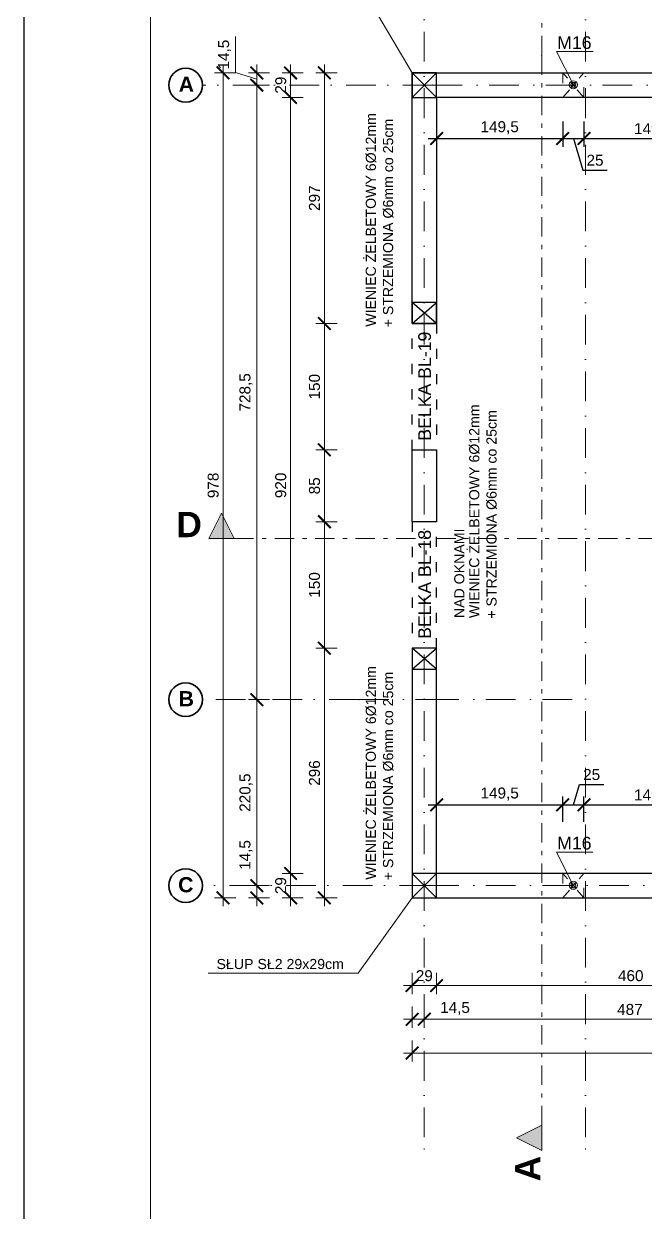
# Model space of a CAD drawing. Header units: millimetres. Extents: x 4647 to 73915, y -13612 to -8141.
# Drawn here: x 37522 to 38258, y -11752 to -10343 of the extents above; entities that cross this region are included whole.
import ezdxf
from ezdxf.enums import TextEntityAlignment as Align

# ---------------------------------------------------------------- set-up
doc = ezdxf.new("R2010")
doc.units = ezdxf.units.MM
for name, pattern in [('ACAD_ISO03W100', [30, 12, -18]), ('Kropki i Kreski', [67.027776, 35.277777, -17.638888, 0, -14.111111]), ('LINIA_CI_G_A', [0]), ('Przerywana podwójnie', [47.9, 22.9, -10, 5, -10])]:
    doc.linetypes.add(name, pattern=pattern)
for name, color, linetype, lineweight in [('a_beton_c', 3, 'ACAD_ISO03W100', 25), ('a_murowane_b', 20, 'Continuous', 30), ('a_opisy', 252, 'Continuous', 9), ('a_wymiary', 250, 'Continuous', 9), ('Cienka', 1, 'Continuous', 15), ('Konstrukcja - Siatka mod_Nr_Pióra__1', 7, 'Continuous', 5), ('Konstrukcja - Siatka mod_Nr_Pióra__7', 7, 'Continuous', 35), ('Opisy - Tekst_Nr_Pióra__1', 7, 'Continuous', 13), ('Przerywana', 6, 'ACAD_ISO03W100', 15), ('Znaczniki - Przekroje_Nr_Pióra__1', 7, 'Continuous', 5)]:
    doc.layers.add(name, color=color, linetype=linetype, lineweight=lineweight)
doc.layers.add('Konstrukcja - Siatka mod', color=7, linetype='Continuous')
doc.layers.add('Znaczniki - Przekroje', color=7, linetype='Continuous')
doc.layers.add('Konstrukcja - Siatka mod_Nr_Pióra__4', color=7, linetype='Continuous', lineweight=5, true_color=0x029e21)
doc.layers.add('Znaczniki - Przekroje_Nr_Pióra__5', color=7, linetype='Continuous', lineweight=5, true_color=0x40a5ff)
doc.styles.add('GENERATED_STYLE_1', font='arialbd.ttf')
doc.styles.get("Standard").update_dxf_attribs({"font": 'arial.ttf'})
doc.dimstyles.new('1-100', dxfattribs={"dimtxt": 13, "dimasz": 15, "dimexe": 10, "dimexo": 20, "dimgap": 5, "dimtad": 1, "dimdec": 1, "dimrnd": 0.5, "dimtxsty": 'Standard', "dimblk": 'ARCHTICK', "dimcen": 0.09, "dimdle": 10, "dimadec": 0, "dimazin": 0, "dimtfac": 1, "dimtdec": 1, "dimtofl": 0, "dimtmove": 0, "dimatfit": 3, "dimfxl": 10, "dimfxlon": 1, "dimtolj": 1, "dimtzin": 0, "dimarcsym": 0})

# ---------------------------------------------------------------- blocks, each defined once
blk = doc.blocks.new('Standardowy znacznik siatki_3')
at = {"layer": 'Konstrukcja - Siatka mod_Nr_Pióra__4', "linetype": 'Kropki i Kreski'}
for p, q in [((1, 0), (1660.6, 0)), ((1660.6, 0), (1661.6, 0))]:
    blk.add_line(p, q, dxfattribs=at)
at = {"layer": 'Konstrukcja - Siatka mod_Nr_Pióra__1', "style": 'GENERATED_STYLE_1'}
blk.add_attdef('AC_MarkerText_1', text='', height=18, rotation=90, dxfattribs=at).set_placement((-6.7, -6.8), align=Align.BOTTOM_LEFT)
blk = doc.blocks.new('Standardowy znacznik siatki_8')
at = {"layer": 'Konstrukcja - Siatka mod_Nr_Pióra__4', "linetype": 'Kropki i Kreski'}
for p, q in [((1, 0), (1660.6, 0)), ((1660.6, 0), (1661.6, 0))]:
    blk.add_line(p, q, dxfattribs=at)
at = {"layer": 'Konstrukcja - Siatka mod_Nr_Pióra__1', "style": 'GENERATED_STYLE_1'}
blk.add_attdef('AC_MarkerText_1', text='', height=18, rotation=90, dxfattribs=at).set_placement((-6.7, -6.8), align=Align.BOTTOM_LEFT)
blk = doc.blocks.new('Płaszczyzna odcinająca_1', base_point=(9081.8, -311.1))
at = {"layer": 'Znaczniki - Przekroje_Nr_Pióra__1', "linetype": 'Continuous'}
blk.add_hatch(color=256, dxfattribs=at).paths.add_polyline_path([(9081.8, -326.1), (9081.8, -296.1), (9051.8, -311.1)], flags=0)
for p, q in [((9081.8, -296.1), (9051.8, -311.1)), ((9081.8, -326.1), (9081.8, -296.1)), ((9051.8, -311.1), (9081.8, -326.1))]:
    blk.add_line(p, q, dxfattribs=at)
at = {"layer": 'Znaczniki - Przekroje_Nr_Pióra__5', "linetype": 'Przerywana podwójnie'}
for p, q in [((9081.8, 972.5), (9081.8, 1332.7)), ((9081.8, -296.1), (9081.8, 972.5))]:
    blk.add_line(p, q, dxfattribs=at)
blk.add_point((9081.8, 972.5), dxfattribs=at)
at = {"layer": 'Znaczniki - Przekroje_Nr_Pióra__1', "linetype": 'Continuous', "insert": (9080, -362.6), "char_height": 30, "attachment_point": 7, "rotation": 90, "style": 'GENERATED_STYLE_1'}
blk.add_mtext('{A}', dxfattribs=at)
blk = doc.blocks.new('_ArchTick')
at = {"color": 0, "linetype": 'ByBlock', "const_width": 0.15}
blk.add_lwpolyline([(-0.5, -0.5), (0.5, 0.5)], dxfattribs=at)
blk = doc.blocks.new('Śruba M16')
at = {"linetype": 'Continuous'}
for p, q in [((26699, -5911.4), (26679, -5872)), ((26679, -5872), (26722.3, -5872)), ((26695.6, -5908), (26702.3, -5914.8)), ((26702.4, -5908), (26695.7, -5914.8))]:
    blk.add_line(p, q, dxfattribs=at)
at = {"linetype": 'LINIA_CI_G_A'}
for p, q in [((26702.3, -5914.8), (26695.6, -5908)), ((26702.4, -5908), (26695.7, -5914.8))]:
    blk.add_line(p, q, dxfattribs=at)
at = {"linetype": 'Continuous'}
for radius in [4.76, 2.8, 0.8]:
    blk.add_circle((26699, -5911.4), radius, dxfattribs=at)
at = {"linetype": 'Continuous', "insert": (26720.6, -5853.9), "char_height": 15, "width": 948.493, "attachment_point": 3}
blk.add_mtext('{\\fArial|b0|i0|c238|p34;M16}', dxfattribs=at)
blk = doc.blocks.new('słupek_opis')
at = {"layer": 'Przerywana'}
for p, q in [((-12.5, -14.9), (12.5, 14.1)), ((-12.5, 14.1), (-12.5, -14.9)), ((12.5, -14.9), (-12.5, 14.1)), ((-12.5, 14.1), (12.5, 14.1)), ((12.5, -14.9), (12.5, 14.1)), ((-12.5, -14.9), (12.5, -14.9))]:
    blk.add_line(p, q, dxfattribs=at)
at = {"layer": 'a_opisy'}
blk.add_blockref('Śruba M16', (-26699, 5911.4), dxfattribs=at)
blk = doc.blocks.new('*D915')
at = {"layer": 'a_wymiary', "color": 0, "lineweight": -2, "transparency": 16777216}
for p, q in [((38000.9, -11268.9), (38170.4, -11268.9)), ((38010.9, -11288.9), (38010.9, -11258.9)), ((38160.4, -11288.9), (38160.4, -11258.9))]:
    blk.add_line(p, q, dxfattribs=at)
at = {"layer": 'DEFPOINTS', "color": 0, "transparency": 16777216}
for p in [(38160.4, -11268.9), (38010.9, -11350.2), (38160.4, -11350.2)]:
    blk.add_point(p, dxfattribs=at)
at = {"layer": 'a_wymiary', "color": 0, "lineweight": -2, "transparency": 16777216, "xscale": 15, "yscale": 15, "zscale": 15, "rotation": 180}
blk.add_blockref('_ArchTick', (38010.9, -11268.9), dxfattribs=at)
at = {"layer": 'a_wymiary', "color": 0, "lineweight": -2, "transparency": 16777216, "xscale": 15, "yscale": 15, "zscale": 15}
blk.add_blockref('_ArchTick', (38160.4, -11268.9), dxfattribs=at)
at = {"layer": 'a_wymiary', "color": 0, "transparency": 16777216, "insert": (38085.6, -11256.1), "char_height": 13, "attachment_point": 5}
blk.add_mtext('\\A1;149,5', dxfattribs=at)
blk = doc.blocks.new('*D916')
at = {"layer": 'a_wymiary', "color": 0, "lineweight": -2, "transparency": 16777216}
for p, q in [((38172.9, -11268.9), (38180.1, -11244.8)), ((38180.1, -11244.8), (38209.1, -11244.8)), ((38150.4, -11268.9), (38195.4, -11268.9)), ((38160.4, -11288.9), (38160.4, -11258.9)), ((38185.4, -11288.9), (38185.4, -11258.9))]:
    blk.add_line(p, q, dxfattribs=at)
at = {"layer": 'DEFPOINTS', "color": 0, "transparency": 16777216}
for p in [(38185.4, -11268.9), (38160.4, -11350.2), (38185.4, -11350.2)]:
    blk.add_point(p, dxfattribs=at)
at = {"layer": 'a_wymiary', "color": 0, "lineweight": -2, "transparency": 16777216, "xscale": 15, "yscale": 15, "zscale": 15, "rotation": 180}
blk.add_blockref('_ArchTick', (38160.4, -11268.9), dxfattribs=at)
at = {"layer": 'a_wymiary', "color": 0, "lineweight": -2, "transparency": 16777216, "xscale": 15, "yscale": 15, "zscale": 15}
blk.add_blockref('_ArchTick', (38185.4, -11268.9), dxfattribs=at)
at = {"layer": 'a_wymiary', "color": 0, "transparency": 16777216, "insert": (38194.6, -11233.1), "char_height": 13, "attachment_point": 5}
blk.add_mtext('\\A1;25', dxfattribs=at)
blk = doc.blocks.new('*D917')
at = {"layer": 'a_wymiary', "color": 0, "lineweight": -2, "transparency": 16777216}
for p, q in [((38175.4, -11268.9), (38344.4, -11268.9)), ((38185.4, -11288.9), (38185.4, -11258.9)), ((38334.4, -11288.9), (38334.4, -11258.9))]:
    blk.add_line(p, q, dxfattribs=at)
at = {"layer": 'DEFPOINTS', "color": 0, "transparency": 16777216}
for p in [(38334.4, -11268.9), (38185.4, -11350.2), (38334.4, -11350.2)]:
    blk.add_point(p, dxfattribs=at)
at = {"layer": 'a_wymiary', "color": 0, "lineweight": -2, "transparency": 16777216, "xscale": 15, "yscale": 15, "zscale": 15, "rotation": 180}
blk.add_blockref('_ArchTick', (38185.4, -11268.9), dxfattribs=at)
at = {"layer": 'a_wymiary', "color": 0, "lineweight": -2, "transparency": 16777216, "xscale": 15, "yscale": 15, "zscale": 15}
blk.add_blockref('_ArchTick', (38334.4, -11268.9), dxfattribs=at)
at = {"layer": 'a_wymiary', "color": 0, "transparency": 16777216, "insert": (38259.9, -11257.3), "char_height": 13, "attachment_point": 5}
blk.add_mtext('\\A1;149', dxfattribs=at)
blk = doc.blocks.new('*D930')
at = {"layer": 'a_wymiary', "color": 0, "lineweight": -2, "transparency": 16777216}
for p, q in [((38010.9, -10459), (38010.9, -10489)), ((38160.4, -10459), (38160.4, -10489)), ((38000.9, -10479), (38170.4, -10479))]:
    blk.add_line(p, q, dxfattribs=at)
at = {"layer": 'DEFPOINTS', "color": 0, "transparency": 16777216}
for p in [(38010.9, -10430.2), (38160.4, -10430.2), (38160.4, -10479)]:
    blk.add_point(p, dxfattribs=at)
at = {"layer": 'a_wymiary', "color": 0, "lineweight": -2, "transparency": 16777216, "xscale": 15, "yscale": 15, "zscale": 15, "rotation": 180}
blk.add_blockref('_ArchTick', (38010.9, -10479), dxfattribs=at)
at = {"layer": 'a_wymiary', "color": 0, "lineweight": -2, "transparency": 16777216, "xscale": 15, "yscale": 15, "zscale": 15}
blk.add_blockref('_ArchTick', (38160.4, -10479), dxfattribs=at)
at = {"layer": 'a_wymiary', "color": 0, "transparency": 16777216, "insert": (38085.6, -10466.2), "char_height": 13, "attachment_point": 5}
blk.add_mtext('\\A1;149,5', dxfattribs=at)
blk = doc.blocks.new('*D931')
at = {"layer": 'a_wymiary', "color": 0, "lineweight": -2, "transparency": 16777216}
for p, q in [((38160.4, -10459), (38160.4, -10489)), ((38185.4, -10459), (38185.4, -10489)), ((38150.4, -10479), (38195.4, -10479)), ((38172.9, -10479), (38184.1, -10516.5)), ((38184.1, -10516.5), (38213.1, -10516.5))]:
    blk.add_line(p, q, dxfattribs=at)
at = {"layer": 'DEFPOINTS', "color": 0, "transparency": 16777216}
for p in [(38160.4, -10430.2), (38185.4, -10430.2), (38185.4, -10479)]:
    blk.add_point(p, dxfattribs=at)
at = {"layer": 'a_wymiary', "color": 0, "lineweight": -2, "transparency": 16777216, "xscale": 15, "yscale": 15, "zscale": 15, "rotation": 180}
blk.add_blockref('_ArchTick', (38160.4, -10479), dxfattribs=at)
at = {"layer": 'a_wymiary', "color": 0, "lineweight": -2, "transparency": 16777216, "xscale": 15, "yscale": 15, "zscale": 15}
blk.add_blockref('_ArchTick', (38185.4, -10479), dxfattribs=at)
at = {"layer": 'a_wymiary', "color": 0, "transparency": 16777216, "insert": (38198.6, -10504.8), "char_height": 13, "attachment_point": 5}
blk.add_mtext('\\A1;25', dxfattribs=at)
blk = doc.blocks.new('*D932')
at = {"layer": 'a_wymiary', "color": 0, "lineweight": -2, "transparency": 16777216}
for p, q in [((38185.4, -10459), (38185.4, -10489)), ((38334.4, -10459), (38334.4, -10489)), ((38175.4, -10479), (38344.4, -10479))]:
    blk.add_line(p, q, dxfattribs=at)
at = {"layer": 'DEFPOINTS', "color": 0, "transparency": 16777216}
for p in [(38185.4, -10430.2), (38334.4, -10430.2), (38334.4, -10479)]:
    blk.add_point(p, dxfattribs=at)
at = {"layer": 'a_wymiary', "color": 0, "lineweight": -2, "transparency": 16777216, "xscale": 15, "yscale": 15, "zscale": 15, "rotation": 180}
blk.add_blockref('_ArchTick', (38185.4, -10479), dxfattribs=at)
at = {"layer": 'a_wymiary', "color": 0, "lineweight": -2, "transparency": 16777216, "xscale": 15, "yscale": 15, "zscale": 15}
blk.add_blockref('_ArchTick', (38334.4, -10479), dxfattribs=at)
at = {"layer": 'a_wymiary', "color": 0, "transparency": 16777216, "insert": (38259.9, -10467.4), "char_height": 13, "attachment_point": 5}
blk.add_mtext('\\A1;149', dxfattribs=at)

msp = doc.modelspace()

# ---------------------------------------------------------------- hatches: boundary and pattern name
at = {"layer": 'Znaczniki - Przekroje_Nr_Pióra__1', "linetype": 'Continuous'}
msp.add_hatch(color=256, dxfattribs=at).paths.add_polyline_path([(37741.24, -10953.32), (37771.24, -10953.32), (37756.24, -10923.32)], flags=0)

# ---------------------------------------------------------------- linework, layer by layer
msp.add_lwpolyline([(37521.87, -12577.97), (39621.87, -12577.97), (39621.87, -9607.97), (37521.87, -9607.97)], close=True)
at = {"layer": 'a_beton_c', "linetype": 'ByBlock'}
for p, q in [((37981.87, -10401.23), (38010.87, -10430.23)), ((37981.87, -10430.23), (38010.87, -10401.23)), ((37981.87, -10401.23), (37981.87, -10430.23)), ((38010.87, -10401.23), (37981.87, -10401.23)), ((38010.87, -10430.23), (38010.87, -10401.23)), ((37981.87, -10430.23), (38010.87, -10430.23)), ((37981.87, -10698.23), (38010.87, -10673.23)), ((38010.87, -10698.23), (37981.87, -10673.23)), ((38010.87, -10673.23), (37981.87, -10673.23)), ((37981.87, -10673.23), (37981.87, -10698.23)), ((38010.87, -10698.23), (38010.87, -10673.23)), ((37981.87, -10698.23), (38010.87, -10698.23)), ((37981.87, -11108.23), (38010.87, -11083.23)), ((38010.87, -11108.23), (37981.87, -11083.23)), ((38010.87, -11083.23), (37981.87, -11083.23)), ((37981.87, -11083.23), (37981.87, -11108.23)), ((38010.87, -11108.23), (38010.87, -11083.23)), ((37981.87, -11108.23), (38010.87, -11108.23)), ((37981.87, -11350.23), (38010.87, -11379.23)), ((37981.87, -11379.23), (38010.87, -11350.23)), ((37981.87, -11350.23), (37981.87, -11379.23)), ((38010.87, -11350.23), (37981.87, -11350.23)), ((38010.87, -11379.23), (38010.87, -11350.23)), ((37981.87, -11379.23), (38010.87, -11379.23))]:
    msp.add_line(p, q, dxfattribs=at)
at = {"layer": 'a_beton_c'}
for p, q in [((37981.87, -10848.23), (37981.87, -10698.23)), ((38010.87, -10698.23), (38010.87, -10848.23)), ((37981.87, -10933.23), (37981.87, -11083.23)), ((38010.87, -11083.23), (38010.87, -10933.23))]:
    msp.add_line(p, q, dxfattribs=at)
at = {"layer": 'a_murowane_b'}
for p, q in [((37981.87, -10698.23), (37981.87, -10401.23)), ((37981.87, -10401.23), (38837.87, -10401.23)), ((38470.87, -10430.23), (38010.87, -10430.23)), ((38010.87, -10430.23), (38010.87, -10698.23)), ((38010.87, -10698.23), (37981.87, -10698.23)), ((37981.87, -10933.23), (37981.87, -10848.23)), ((37981.87, -10848.23), (38010.87, -10848.23)), ((38010.87, -10848.23), (38010.87, -10933.23)), ((38010.87, -10933.23), (37981.87, -10933.23)), ((38010.87, -11083.23), (37981.87, -11083.23)), ((37981.87, -11083.23), (37981.87, -11379.23)), ((38010.87, -11350.23), (38010.87, -11083.23)), ((38470.87, -11350.23), (38010.87, -11350.23)), ((37981.87, -11379.23), (39261.87, -11379.23))]:
    msp.add_line(p, q, dxfattribs=at)
at = {"layer": 'a_opisy'}
for p, q in [((37981.87, -10401.23), (37917.82, -10292.29)), ((37981.87, -11379.23), (37917.82, -11468.3)), ((37917.82, -11468.3), (37740.3, -11468.3))]:
    msp.add_line(p, q, dxfattribs=at)
at = {"layer": 'a_wymiary'}
for p, q in [((37772.61, -10400.89), (37772.61, -10358.24)), ((37757.92, -10391.23), (37757.92, -11389.23)), ((37797.92, -10425.73), (37797.92, -10391.23)), ((37837.92, -10391.23), (37837.92, -10440.23)), ((37877.92, -10708.23), (37877.92, -10391.23)), ((37772.92, -10401.23), (37747.92, -10401.23)), ((37797.92, -10408.48), (37772.61, -10400.89)), ((37812.92, -10401.23), (37787.92, -10401.23)), ((37797.92, -11154.24), (37797.92, -10405.73)), ((37852.92, -10401.23), (37827.92, -10401.23)), ((37892.92, -10401.23), (37867.92, -10401.23)), ((37812.92, -10415.73), (37787.92, -10415.73)), ((37812.92, -10415.73), (37787.92, -10415.73)), ((37837.92, -10420.23), (37837.92, -11360.23)), ((37852.92, -10430.23), (37827.92, -10430.23)), ((37852.92, -10430.23), (37827.92, -10430.23)), ((37877.92, -10858.23), (37877.92, -10688.23)), ((37892.92, -10698.23), (37867.92, -10698.23)), ((37892.92, -10698.23), (37867.92, -10698.23)), ((37892.92, -10848.23), (37867.92, -10848.23)), ((37892.92, -10848.23), (37867.92, -10848.23)), ((37877.92, -10943.23), (37877.92, -10838.23)), ((37892.92, -10933.23), (37867.92, -10933.23)), ((37892.92, -10933.23), (37867.92, -10933.23)), ((37877.92, -11093.23), (37877.92, -10923.23)), ((37877.92, -11389.23), (37877.92, -11073.23)), ((37892.92, -11083.23), (37867.92, -11083.23)), ((37892.92, -11083.23), (37867.92, -11083.23)), ((37812.92, -11144.24), (37787.92, -11144.24)), ((37812.92, -11144.24), (37787.92, -11144.24)), ((37797.92, -11374.73), (37797.92, -11134.24)), ((37797.92, -11364.73), (37797.92, -11307.09)), ((37837.92, -11340.23), (37837.92, -11389.23)), ((37852.92, -11350.23), (37827.92, -11350.23)), ((37852.92, -11350.23), (37827.92, -11350.23)), ((37812.92, -11364.73), (37787.92, -11364.73)), ((37812.92, -11364.73), (37787.92, -11364.73)), ((37797.92, -11389.23), (37797.92, -11364.73)), ((37772.92, -11379.23), (37747.92, -11379.23)), ((37812.92, -11379.23), (37787.92, -11379.23)), ((37852.92, -11379.23), (37827.92, -11379.23)), ((37892.92, -11379.23), (37867.92, -11379.23)), ((37981.87, -11468.18), (37981.87, -11493.18)), ((38010.87, -11468.18), (38010.87, -11493.18)), ((38010.87, -11468.18), (38010.87, -11493.18)), ((38020.87, -11483.18), (37971.87, -11483.18)), ((38480.87, -11483.18), (38000.87, -11483.18)), ((37981.87, -11508.18), (37981.87, -11533.18)), ((37996.37, -11508.18), (37996.37, -11533.18)), ((37996.37, -11508.18), (37996.37, -11533.18)), ((37971.87, -11523.18), (37996.37, -11523.18)), ((37986.37, -11523.18), (38493.37, -11523.18)), ((37996.37, -11523.18), (38054.02, -11523.18)), ((37981.87, -11548.18), (37981.87, -11573.18)), ((39271.87, -11563.18), (37971.87, -11563.18))]:
    msp.add_line(p, q, dxfattribs=at)
at = {"layer": 'Konstrukcja - Siatka mod_Nr_Pióra__4', "linetype": 'Kropki i Kreski'}
for p, q in [((38006.1, -10415.73), (37733.58, -10415.73)), ((38006.1, -10415.73), (39262.77, -10415.73)), ((37918.86, -11144.24), (37733.58, -11144.24)), ((37918.86, -11144.24), (38002.1, -11144.24)), ((38002.1, -11144.24), (38187.37, -11144.24)), ((38002.1, -11364.73), (37733.58, -11364.73)), ((38002.1, -11364.73), (39266.77, -11364.73))]:
    msp.add_line(p, q, dxfattribs=at)
for p in [(38006.1, -10415.73), (38006.1, -10415.73), (37918.86, -11144.24), (37918.86, -11144.24), (38002.1, -11364.73), (38002.1, -11364.73)]:
    msp.add_point(p, dxfattribs=at)
at = {"layer": 'Konstrukcja - Siatka mod_Nr_Pióra__7', "linetype": 'Continuous'}
for centre in [(37713.58, -10415.73), (37713.58, -11144.24), (37713.58, -11364.73)]:
    msp.add_circle(centre, 20, dxfattribs=at)
at = {"layer": 'Opisy - Tekst_Nr_Pióra__1', "linetype": 'Continuous', "ltscale": 10, "flags": 128}
msp.add_lwpolyline([(39571.87, -12377.97), (37671.87, -12377.97), (37671.87, -9657.97), (39571.87, -9657.97)], close=True, dxfattribs=at)
at = {"layer": 'Znaczniki - Przekroje_Nr_Pióra__1', "linetype": 'Continuous'}
for p, q in [((37756.24, -10923.32), (37741.24, -10953.32)), ((37771.24, -10953.32), (37756.24, -10923.32)), ((37741.24, -10953.32), (37771.24, -10953.32))]:
    msp.add_line(p, q, dxfattribs=at)
at = {"layer": 'Znaczniki - Przekroje_Nr_Pióra__5', "linetype": 'Przerywana podwójnie'}
msp.add_line((37771.24, -10953.32), (39166.67, -10953.32), dxfattribs=at)

# ---------------------------------------------------------------- block references
at = {"layer": 'a_wymiary'}
for p in [(38172.89, -10415.35), (38172.87, -11364.33)]:
    msp.add_blockref('słupek_opis', p, dxfattribs=at)
at = {"layer": 'a_wymiary', "xscale": 15, "yscale": 15, "zscale": 15}
for p, rotation in [((37757.92, -10401.23), 90), ((37797.92, -10401.23), 90), ((37837.92, -10401.23), 90), ((37877.92, -10401.23), 90), ((37797.92, -10415.73), 270), ((37797.92, -10415.73), 90), ((37837.92, -10430.23), 90), ((37837.92, -10430.23), 270), ((37877.92, -10698.23), 270), ((37877.92, -10698.23), 90), ((37877.92, -10848.23), 270), ((37877.92, -10848.23), 90), ((37877.92, -10933.23), 270), ((37877.92, -10933.23), 90), ((37877.92, -11083.23), 270), ((37877.92, -11083.23), 90), ((37797.92, -11144.24), 270), ((37797.92, -11144.24), 90), ((37837.92, -11350.23), 90), ((37837.92, -11350.23), 270), ((37797.92, -11364.73), 270), ((37797.92, -11364.73), 90), ((37757.92, -11379.23), 270), ((37797.92, -11379.23), 270), ((37837.92, -11379.23), 270), ((37877.92, -11379.23), 270), ((37981.87, -11483.18), 180), ((38010.87, -11483.18), 180), ((37981.87, -11523.18), 180), ((37996.37, -11523.18), 180), ((37981.87, -11563.18), 180)]:
    msp.add_blockref('_ArchTick', p, dxfattribs=dict(at, rotation=rotation))
for p in [(38010.87, -11483.18), (37996.37, -11523.18)]:
    msp.add_blockref('_ArchTick', p, dxfattribs=at)
at = {"layer": 'Konstrukcja - Siatka mod', "linetype": 'Continuous', "rotation": 270}
for name, p in [('Standardowy znacznik siatki_3', (37996.37, -10015.73)), ('Standardowy znacznik siatki_8', (38187.37, -10015.73))]:
    msp.add_blockref(name, p, dxfattribs=at)
at = {"layer": 'Znaczniki - Przekroje'}
msp.add_blockref('Płaszczyzna odcinająca_1', (38135.55, -11663.84), dxfattribs=at)

# ---------------------------------------------------------------- texts
at = {"layer": 'a_opisy'}
for s, p in [('WIENIEC ŻELBETOWY 6Ø12mm', (37938.99, -10702.13)), ('+ STRZEMIONA Ø6mm co 25cm', (37959.44, -10702.86)), ('WIENIEC ŻELBETOWY 6Ø12mm', (38061.49, -11047.54)), ('+ STRZEMIONA Ø6mm co 25cm', (38081.94, -11048.27)), ('NAD OKNAMI', (38043.77, -11047.54)), ('WIENIEC ŻELBETOWY 6Ø12mm', (37938.99, -11357.7)), ('+ STRZEMIONA Ø6mm co 25cm', (37959.44, -11358.43))]:
    msp.add_text(s, height=12, rotation=90, dxfattribs=at).set_placement(p)
msp.add_text('SŁUP SŁ2 29x29cm', height=12, dxfattribs=at).set_placement((37750.18, -11463.61))
at = {"layer": 'a_wymiary', "char_height": 13, "attachment_point": 5, "rotation": 90}
for s, insert in [('\\A1;14,5', (37759.8, -10379.56)), ('\\A1;29', (37826.29, -10415.73)), ('\\A1;297', (37866.29, -10549.73)), ('\\A1;728,5', (37785.11, -10779.98)), ('\\A1;150', (37866.29, -10773.23)), ('\\A1;978', (37746.29, -10890.23)), ('\\A1;920', (37826.29, -10890.23)), ('\\A1;85', (37866.29, -10890.73)), ('\\A1;150', (37866.29, -11008.23)), ('\\A1;296', (37866.29, -11231.23)), ('\\A1;220,5', (37785.11, -11254.48)), ('\\A1;14,5', (37785.11, -11328.41)), ('\\A1;29', (37826.29, -11364.73))]:
    msp.add_mtext(s, dxfattribs=dict(at, insert=insert))
at = {"layer": 'a_wymiary', "char_height": 13, "attachment_point": 5}
for s, insert in [('\\A1;29', (37996.37, -11471.54)), ('\\A1;460', (38240.87, -11471.54)), ('\\A1;14,5', (38032.69, -11510.37)), ('\\A1;487', (38239.87, -11511.54))]:
    msp.add_mtext(s, dxfattribs=dict(at, insert=insert))
at = {"layer": 'Cienka', "color": 1}
for s, p in [('BELKA BL-19', (38004.2, -10837.21)), ('BELKA BL-18', (38004.2, -11072.2))]:
    msp.add_text(s, height=15, rotation=90, dxfattribs=at).set_placement(p)
at = {"layer": 'Konstrukcja - Siatka mod_Nr_Pióra__1', "style": 'GENERATED_STYLE_1'}
for tag, text, p in [('A', 'A', (37705.35, -10429.02)), ('B', 'B', (37705.35, -11157.53)), ('C', 'C', (37704.7, -11378.02))]:
    msp.add_attdef(tag, text=text, height=18, dxfattribs=at).set_placement(p, align=Align.BOTTOM_LEFT)
at = {"layer": 'Znaczniki - Przekroje_Nr_Pióra__1', "linetype": 'Continuous', "insert": (37702.62, -10951.61), "char_height": 30, "attachment_point": 7, "style": 'GENERATED_STYLE_1'}
msp.add_mtext('{D}', dxfattribs=at)

# ---------------------------------------------------------------- dimensions: what is measured, and where the dimension line sits
at = {"layer": 'a_wymiary'}
for base, p1, p2, override, picture, middle in [((38160.39, -10479.05), (38010.87, -10430.23), (38160.39, -10430.23), {"dimfxl": 20}, '*D930', (38085.63, -10466.23)), ((38185.39, -10479.05), (38160.39, -10430.23), (38185.39, -10430.23), {"dimtmove": 1, "dimfxl": 20}, '*D931', (38189.11, -10504.82)), ((38334.39, -10479.05), (38185.39, -10430.23), (38334.39, -10430.23), {"dimtmove": 1, "dimfxl": 20}, '*D932', (38259.89, -10467.41)), ((38185.37, -11268.89), (38160.39, -11350.23), (38185.37, -11350.23), {"dimtmove": 1, "dimfxl": 20}, '*D916', (38185.12, -11233.12)), ((38160.39, -11268.89), (38010.87, -11350.23), (38160.39, -11350.23), {"dimfxl": 20}, '*D915', (38085.63, -11256.08)), ((38334.39, -11268.89), (38185.37, -11350.23), (38334.39, -11350.23), {"dimtmove": 1, "dimfxl": 20}, '*D917', (38259.88, -11257.26))]:
    dim = msp.add_linear_dim(base=base, p1=p1, p2=p2, dimstyle='1-100', override=override, dxfattribs=at)
    dim.commit()
    dim.dimension.update_dxf_attribs({"geometry": picture, "text_midpoint": middle})

doc.saveas('drawing.dxf')
